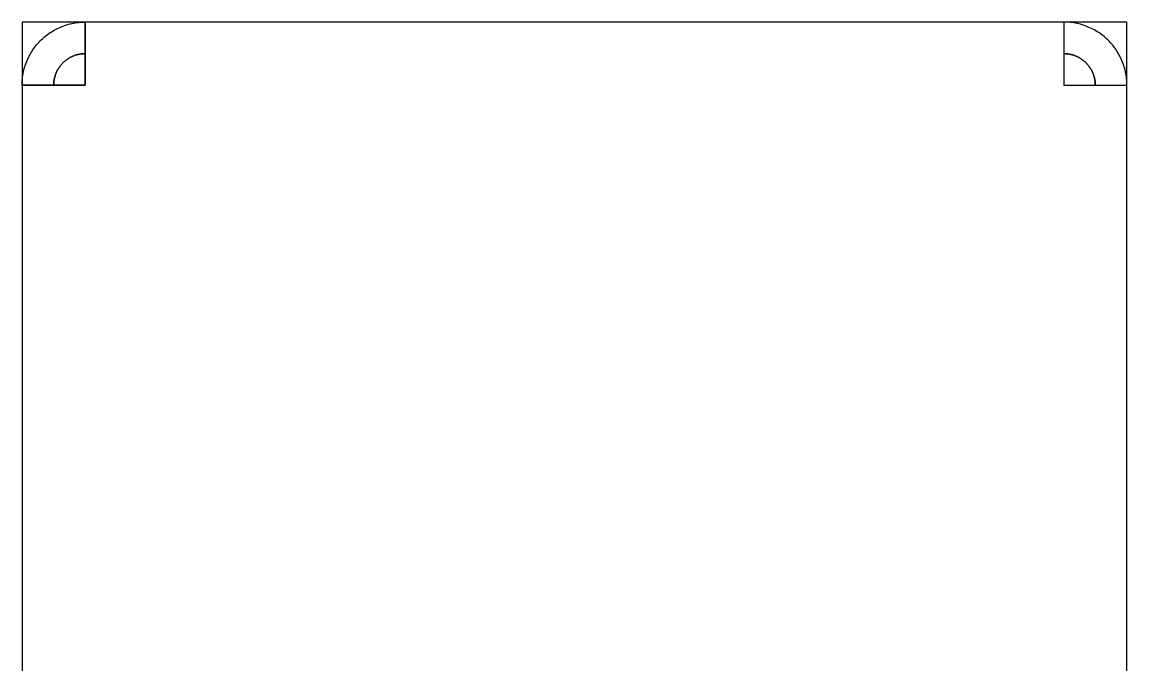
# Model space of a CAD drawing. Extents: x -1950 to 3550, y -200 to 28250.
# Drawn here: x -50 to 650, y 2672 to 3080 of the extents above; entities that cross this region are included whole.
import ezdxf

# ---------------------------------------------------------------- set-up
doc = ezdxf.new("R2010")
doc.units = 0
doc.layers.add('GAP', color=1, linetype='continuous')
doc.layers.add('PIN', color=3, linetype='continuous')

# ---------------------------------------------------------------- blocks, each defined once
blk = doc.blocks.new('MM2GGAP')
for points in [[(-50, 3080), (-50, 2380), (650, 2380), (650, 3080), (-50, 3080)], [(-50, 3080), (-50, 3040), (-10, 3040), (-10, 3080), (-50, 3080)], [(-50, 3040), (-49.99, 3041.06), (-49.94, 3042.13), (-49.87, 3043.19), (-49.77, 3044.25), (-49.65, 3045.31), (-49.49, 3046.36), (-49.31, 3047.41), (-49.1, 3048.46), (-48.86, 3049.49), (-48.59, 3050.52), (-48.3, 3051.55), (-47.98, 3052.56), (-47.63, 3053.57), (-47.25, 3054.57), (-46.85, 3055.55), (-46.43, 3056.53), (-45.97, 3057.49), (-45.49, 3058.44), (-44.99, 3059.38), (-44.46, 3060.31), (-43.91, 3061.22), (-43.33, 3062.11), (-42.73, 3062.99), (-42.11, 3063.85), (-41.46, 3064.7), (-40.79, 3065.53), (-40.1, 3066.34), (-39.39, 3067.13), (-38.66, 3067.91), (-37.91, 3068.66), (-37.13, 3069.39), (-36.34, 3070.1), (-35.53, 3070.79), (-34.7, 3071.46), (-33.85, 3072.11), (-32.99, 3072.73), (-32.11, 3073.33), (-31.22, 3073.91), (-30.31, 3074.46), (-29.38, 3074.99), (-28.44, 3075.49), (-27.49, 3075.97), (-26.53, 3076.43), (-25.55, 3076.85), (-24.57, 3077.25), (-23.57, 3077.63), (-22.56, 3077.98), (-21.55, 3078.3), (-20.52, 3078.59), (-19.49, 3078.86), (-18.46, 3079.1), (-17.41, 3079.31), (-16.36, 3079.49), (-15.31, 3079.65), (-14.25, 3079.77), (-13.19, 3079.87), (-12.13, 3079.94), (-11.06, 3079.99), (-10, 3080), (-10, 3060), (-10.53, 3059.99), (-11.06, 3059.97), (-11.6, 3059.94), (-12.13, 3059.89), (-12.65, 3059.82), (-13.18, 3059.75), (-13.71, 3059.65), (-14.23, 3059.55), (-14.75, 3059.43), (-15.26, 3059.3), (-15.77, 3059.15), (-16.28, 3058.99), (-16.78, 3058.81), (-17.28, 3058.63), (-17.78, 3058.43), (-18.26, 3058.21), (-18.75, 3057.99), (-19.22, 3057.75), (-19.69, 3057.5), (-20.15, 3057.23), (-20.61, 3056.95), (-21.06, 3056.67), (-21.5, 3056.37), (-21.93, 3056.05), (-22.35, 3055.73), (-22.76, 3055.4), (-23.17, 3055.05), (-23.57, 3054.7), (-23.95, 3054.33), (-24.33, 3053.95), (-24.7, 3053.57), (-25.05, 3053.17), (-25.4, 3052.76), (-25.73, 3052.35), (-26.05, 3051.93), (-26.37, 3051.5), (-26.67, 3051.06), (-26.95, 3050.61), (-27.23, 3050.15), (-27.5, 3049.69), (-27.75, 3049.22), (-27.99, 3048.75), (-28.21, 3048.26), (-28.43, 3047.78), (-28.63, 3047.28), (-28.81, 3046.78), (-28.99, 3046.28), (-29.15, 3045.77), (-29.3, 3045.26), (-29.43, 3044.75), (-29.55, 3044.23), (-29.65, 3043.71), (-29.75, 3043.18), (-29.82, 3042.65), (-29.89, 3042.13), (-29.94, 3041.6), (-29.97, 3041.06), (-29.99, 3040.53), (-30, 3040), (-50, 3040)], [(610, 3080), (610, 3040), (650, 3040), (650, 3080), (610, 3080)], [(650, 3040), (649.99, 3041.06), (649.94, 3042.13), (649.87, 3043.19), (649.77, 3044.25), (649.65, 3045.31), (649.49, 3046.36), (649.31, 3047.41), (649.1, 3048.46), (648.86, 3049.49), (648.59, 3050.52), (648.3, 3051.55), (647.98, 3052.56), (647.63, 3053.57), (647.25, 3054.57), (646.85, 3055.55), (646.43, 3056.53), (645.97, 3057.49), (645.49, 3058.44), (644.99, 3059.38), (644.46, 3060.31), (643.91, 3061.22), (643.33, 3062.11), (642.73, 3062.99), (642.11, 3063.85), (641.46, 3064.7), (640.79, 3065.53), (640.1, 3066.34), (639.39, 3067.13), (638.66, 3067.91), (637.91, 3068.66), (637.13, 3069.39), (636.34, 3070.1), (635.53, 3070.79), (634.7, 3071.46), (633.85, 3072.11), (632.99, 3072.73), (632.11, 3073.33), (631.22, 3073.91), (630.31, 3074.46), (629.38, 3074.99), (628.44, 3075.49), (627.49, 3075.97), (626.53, 3076.43), (625.55, 3076.85), (624.57, 3077.25), (623.57, 3077.63), (622.56, 3077.98), (621.55, 3078.3), (620.52, 3078.59), (619.49, 3078.86), (618.46, 3079.1), (617.41, 3079.31), (616.36, 3079.49), (615.31, 3079.65), (614.25, 3079.77), (613.19, 3079.87), (612.13, 3079.94), (611.06, 3079.99), (610, 3080), (610, 3060), (610.53, 3059.99), (611.06, 3059.97), (611.6, 3059.94), (612.13, 3059.89), (612.65, 3059.82), (613.18, 3059.75), (613.71, 3059.65), (614.23, 3059.55), (614.75, 3059.43), (615.26, 3059.3), (615.77, 3059.15), (616.28, 3058.99), (616.78, 3058.81), (617.28, 3058.63), (617.78, 3058.43), (618.26, 3058.21), (618.75, 3057.99), (619.22, 3057.75), (619.69, 3057.5), (620.15, 3057.23), (620.61, 3056.95), (621.06, 3056.67), (621.5, 3056.37), (621.93, 3056.05), (622.35, 3055.73), (622.76, 3055.4), (623.17, 3055.05), (623.57, 3054.7), (623.95, 3054.33), (624.33, 3053.95), (624.7, 3053.57), (625.05, 3053.17), (625.4, 3052.76), (625.73, 3052.35), (626.05, 3051.93), (626.37, 3051.5), (626.67, 3051.06), (626.95, 3050.61), (627.23, 3050.15), (627.5, 3049.69), (627.75, 3049.22), (627.99, 3048.75), (628.21, 3048.26), (628.43, 3047.78), (628.63, 3047.28), (628.81, 3046.78), (628.99, 3046.28), (629.15, 3045.77), (629.3, 3045.26), (629.43, 3044.75), (629.55, 3044.23), (629.65, 3043.71), (629.75, 3043.18), (629.82, 3042.65), (629.89, 3042.13), (629.94, 3041.6), (629.97, 3041.06), (629.99, 3040.53), (630, 3040), (650, 3040)], [(-30, 3040), (-29.99, 3040.53), (-29.97, 3041.06), (-29.94, 3041.6), (-29.89, 3042.13), (-29.82, 3042.65), (-29.75, 3043.18), (-29.65, 3043.71), (-29.55, 3044.23), (-29.43, 3044.75), (-29.3, 3045.26), (-29.15, 3045.77), (-28.99, 3046.28), (-28.81, 3046.78), (-28.63, 3047.28), (-28.43, 3047.78), (-28.21, 3048.26), (-27.99, 3048.75), (-27.75, 3049.22), (-27.5, 3049.69), (-27.23, 3050.15), (-26.95, 3050.61), (-26.67, 3051.06), (-26.37, 3051.5), (-26.05, 3051.93), (-25.73, 3052.35), (-25.4, 3052.76), (-25.05, 3053.17), (-24.7, 3053.57), (-24.33, 3053.95), (-23.95, 3054.33), (-23.57, 3054.7), (-23.17, 3055.05), (-22.76, 3055.4), (-22.35, 3055.73), (-21.93, 3056.05), (-21.5, 3056.37), (-21.06, 3056.67), (-20.61, 3056.95), (-20.15, 3057.23), (-19.69, 3057.5), (-19.22, 3057.75), (-18.75, 3057.99), (-18.26, 3058.21), (-17.78, 3058.43), (-17.28, 3058.63), (-16.78, 3058.81), (-16.28, 3058.99), (-15.77, 3059.15), (-15.26, 3059.3), (-14.75, 3059.43), (-14.23, 3059.55), (-13.71, 3059.65), (-13.18, 3059.75), (-12.65, 3059.82), (-12.13, 3059.89), (-11.6, 3059.94), (-11.06, 3059.97), (-10.53, 3059.99), (-10, 3060), (-10, 3040), (-10, 3040), (-10, 3040), (-10, 3040), (-10, 3040), (-10, 3040), (-10, 3040), (-10, 3040), (-10, 3040), (-10, 3040), (-10, 3040), (-10, 3040), (-10, 3040), (-10, 3040), (-10, 3040), (-10, 3040), (-10, 3040), (-10, 3040), (-10, 3040), (-10, 3040), (-10, 3040), (-10, 3040), (-10, 3040), (-10, 3040), (-10, 3040), (-10, 3040), (-10, 3040), (-10, 3040), (-10, 3040), (-10, 3040), (-10, 3040), (-10, 3040), (-10, 3040), (-10, 3040), (-10, 3040), (-10, 3040), (-10, 3040), (-10, 3040), (-10, 3040), (-10, 3040), (-10, 3040), (-10, 3040), (-10, 3040), (-10, 3040), (-10, 3040), (-10, 3040), (-10, 3040), (-10, 3040), (-10, 3040), (-10, 3040), (-10, 3040), (-10, 3040), (-10, 3040), (-10, 3040), (-10, 3040), (-10, 3040), (-10, 3040), (-10, 3040), (-10, 3040), (-10, 3040), (-30, 3040)], [(630, 3040), (629.99, 3040.53), (629.97, 3041.06), (629.94, 3041.6), (629.89, 3042.13), (629.82, 3042.65), (629.75, 3043.18), (629.65, 3043.71), (629.55, 3044.23), (629.43, 3044.75), (629.3, 3045.26), (629.15, 3045.77), (628.99, 3046.28), (628.81, 3046.78), (628.63, 3047.28), (628.43, 3047.78), (628.21, 3048.26), (627.99, 3048.75), (627.75, 3049.22), (627.5, 3049.69), (627.23, 3050.15), (626.95, 3050.61), (626.67, 3051.06), (626.37, 3051.5), (626.05, 3051.93), (625.73, 3052.35), (625.4, 3052.76), (625.05, 3053.17), (624.7, 3053.57), (624.33, 3053.95), (623.95, 3054.33), (623.57, 3054.7), (623.17, 3055.05), (622.76, 3055.4), (622.35, 3055.73), (621.93, 3056.05), (621.5, 3056.37), (621.06, 3056.67), (620.61, 3056.95), (620.15, 3057.23), (619.69, 3057.5), (619.22, 3057.75), (618.75, 3057.99), (618.26, 3058.21), (617.78, 3058.43), (617.28, 3058.63), (616.78, 3058.81), (616.28, 3058.99), (615.77, 3059.15), (615.26, 3059.3), (614.75, 3059.43), (614.23, 3059.55), (613.71, 3059.65), (613.18, 3059.75), (612.65, 3059.82), (612.13, 3059.89), (611.6, 3059.94), (611.06, 3059.97), (610.53, 3059.99), (610, 3060), (610, 3040), (610, 3040), (610, 3040), (610, 3040), (610, 3040), (610, 3040), (610, 3040), (610, 3040), (610, 3040), (610, 3040), (610, 3040), (610, 3040), (610, 3040), (610, 3040), (610, 3040), (610, 3040), (610, 3040), (610, 3040), (610, 3040), (610, 3040), (610, 3040), (610, 3040), (610, 3040), (610, 3040), (610, 3040), (610, 3040), (610, 3040), (610, 3040), (610, 3040), (610, 3040), (610, 3040), (610, 3040), (610, 3040), (610, 3040), (610, 3040), (610, 3040), (610, 3040), (610, 3040), (610, 3040), (610, 3040), (610, 3040), (610, 3040), (610, 3040), (610, 3040), (610, 3040), (610, 3040), (610, 3040), (610, 3040), (610, 3040), (610, 3040), (610, 3040), (610, 3040), (610, 3040), (610, 3040), (610, 3040), (610, 3040), (610, 3040), (610, 3040), (610, 3040), (610, 3040), (630, 3040)]]:
    blk.add_lwpolyline(points)
blk = doc.blocks.new('MM2GPIN')
for points in [[(-30, 3040), (-29.99, 3040.53), (-29.97, 3041.06), (-29.94, 3041.6), (-29.89, 3042.13), (-29.82, 3042.65), (-29.75, 3043.18), (-29.65, 3043.71), (-29.55, 3044.23), (-29.43, 3044.75), (-29.3, 3045.26), (-29.15, 3045.77), (-28.99, 3046.28), (-28.81, 3046.78), (-28.63, 3047.28), (-28.43, 3047.78), (-28.21, 3048.26), (-27.99, 3048.75), (-27.75, 3049.22), (-27.5, 3049.69), (-27.23, 3050.15), (-26.95, 3050.61), (-26.67, 3051.06), (-26.37, 3051.5), (-26.05, 3051.93), (-25.73, 3052.35), (-25.4, 3052.76), (-25.05, 3053.17), (-24.7, 3053.57), (-24.33, 3053.95), (-23.95, 3054.33), (-23.57, 3054.7), (-23.17, 3055.05), (-22.76, 3055.4), (-22.35, 3055.73), (-21.93, 3056.05), (-21.5, 3056.37), (-21.06, 3056.67), (-20.61, 3056.95), (-20.15, 3057.23), (-19.69, 3057.5), (-19.22, 3057.75), (-18.75, 3057.99), (-18.26, 3058.21), (-17.78, 3058.43), (-17.28, 3058.63), (-16.78, 3058.81), (-16.28, 3058.99), (-15.77, 3059.15), (-15.26, 3059.3), (-14.75, 3059.43), (-14.23, 3059.55), (-13.71, 3059.65), (-13.18, 3059.75), (-12.65, 3059.82), (-12.13, 3059.89), (-11.6, 3059.94), (-11.06, 3059.97), (-10.53, 3059.99), (-10, 3060), (-10, 3060), (-10.53, 3059.99), (-11.06, 3059.97), (-11.6, 3059.94), (-12.13, 3059.89), (-12.65, 3059.82), (-13.18, 3059.75), (-13.71, 3059.65), (-14.23, 3059.55), (-14.75, 3059.43), (-15.26, 3059.3), (-15.77, 3059.15), (-16.28, 3058.99), (-16.78, 3058.81), (-17.28, 3058.63), (-17.78, 3058.43), (-18.26, 3058.21), (-18.75, 3057.99), (-19.22, 3057.75), (-19.69, 3057.5), (-20.15, 3057.23), (-20.61, 3056.95), (-21.06, 3056.67), (-21.5, 3056.37), (-21.93, 3056.05), (-22.35, 3055.73), (-22.76, 3055.4), (-23.17, 3055.05), (-23.57, 3054.7), (-23.95, 3054.33), (-24.33, 3053.95), (-24.7, 3053.57), (-25.05, 3053.17), (-25.4, 3052.76), (-25.73, 3052.35), (-26.05, 3051.93), (-26.37, 3051.5), (-26.67, 3051.06), (-26.95, 3050.61), (-27.23, 3050.15), (-27.5, 3049.69), (-27.75, 3049.22), (-27.99, 3048.75), (-28.21, 3048.26), (-28.43, 3047.78), (-28.63, 3047.28), (-28.81, 3046.78), (-28.99, 3046.28), (-29.15, 3045.77), (-29.3, 3045.26), (-29.43, 3044.75), (-29.55, 3044.23), (-29.65, 3043.71), (-29.75, 3043.18), (-29.82, 3042.65), (-29.89, 3042.13), (-29.94, 3041.6), (-29.97, 3041.06), (-29.99, 3040.53), (-30, 3040), (-30, 3040)], [(-30, 3040), (-29.99, 3040.53), (-29.97, 3041.06), (-29.94, 3041.6), (-29.89, 3042.13), (-29.82, 3042.65), (-29.75, 3043.18), (-29.65, 3043.71), (-29.55, 3044.23), (-29.43, 3044.75), (-29.3, 3045.26), (-29.15, 3045.77), (-28.99, 3046.28), (-28.81, 3046.78), (-28.63, 3047.28), (-28.43, 3047.78), (-28.21, 3048.26), (-27.99, 3048.75), (-27.75, 3049.22), (-27.5, 3049.69), (-27.23, 3050.15), (-26.95, 3050.61), (-26.67, 3051.06), (-26.37, 3051.5), (-26.05, 3051.93), (-25.73, 3052.35), (-25.4, 3052.76), (-25.05, 3053.17), (-24.7, 3053.57), (-24.33, 3053.95), (-23.95, 3054.33), (-23.57, 3054.7), (-23.17, 3055.05), (-22.76, 3055.4), (-22.35, 3055.73), (-21.93, 3056.05), (-21.5, 3056.37), (-21.06, 3056.67), (-20.61, 3056.95), (-20.15, 3057.23), (-19.69, 3057.5), (-19.22, 3057.75), (-18.75, 3057.99), (-18.26, 3058.21), (-17.78, 3058.43), (-17.28, 3058.63), (-16.78, 3058.81), (-16.28, 3058.99), (-15.77, 3059.15), (-15.26, 3059.3), (-14.75, 3059.43), (-14.23, 3059.55), (-13.71, 3059.65), (-13.18, 3059.75), (-12.65, 3059.82), (-12.13, 3059.89), (-11.6, 3059.94), (-11.06, 3059.97), (-10.53, 3059.99), (-10, 3060), (-10, 3060), (-10.53, 3059.99), (-11.06, 3059.97), (-11.6, 3059.94), (-12.13, 3059.89), (-12.65, 3059.82), (-13.18, 3059.75), (-13.71, 3059.65), (-14.23, 3059.55), (-14.75, 3059.43), (-15.26, 3059.3), (-15.77, 3059.15), (-16.28, 3058.99), (-16.78, 3058.81), (-17.28, 3058.63), (-17.78, 3058.43), (-18.26, 3058.21), (-18.75, 3057.99), (-19.22, 3057.75), (-19.69, 3057.5), (-20.15, 3057.23), (-20.61, 3056.95), (-21.06, 3056.67), (-21.5, 3056.37), (-21.93, 3056.05), (-22.35, 3055.73), (-22.76, 3055.4), (-23.17, 3055.05), (-23.57, 3054.7), (-23.95, 3054.33), (-24.33, 3053.95), (-24.7, 3053.57), (-25.05, 3053.17), (-25.4, 3052.76), (-25.73, 3052.35), (-26.05, 3051.93), (-26.37, 3051.5), (-26.67, 3051.06), (-26.95, 3050.61), (-27.23, 3050.15), (-27.5, 3049.69), (-27.75, 3049.22), (-27.99, 3048.75), (-28.21, 3048.26), (-28.43, 3047.78), (-28.63, 3047.28), (-28.81, 3046.78), (-28.99, 3046.28), (-29.15, 3045.77), (-29.3, 3045.26), (-29.43, 3044.75), (-29.55, 3044.23), (-29.65, 3043.71), (-29.75, 3043.18), (-29.82, 3042.65), (-29.89, 3042.13), (-29.94, 3041.6), (-29.97, 3041.06), (-29.99, 3040.53), (-30, 3040), (-30, 3040)], [(630, 3040), (629.99, 3040.53), (629.97, 3041.06), (629.94, 3041.6), (629.89, 3042.13), (629.82, 3042.65), (629.75, 3043.18), (629.65, 3043.71), (629.55, 3044.23), (629.43, 3044.75), (629.3, 3045.26), (629.15, 3045.77), (628.99, 3046.28), (628.81, 3046.78), (628.63, 3047.28), (628.43, 3047.78), (628.21, 3048.26), (627.99, 3048.75), (627.75, 3049.22), (627.5, 3049.69), (627.23, 3050.15), (626.95, 3050.61), (626.67, 3051.06), (626.37, 3051.5), (626.05, 3051.93), (625.73, 3052.35), (625.4, 3052.76), (625.05, 3053.17), (624.7, 3053.57), (624.33, 3053.95), (623.95, 3054.33), (623.57, 3054.7), (623.17, 3055.05), (622.76, 3055.4), (622.35, 3055.73), (621.93, 3056.05), (621.5, 3056.37), (621.06, 3056.67), (620.61, 3056.95), (620.15, 3057.23), (619.69, 3057.5), (619.22, 3057.75), (618.75, 3057.99), (618.26, 3058.21), (617.78, 3058.43), (617.28, 3058.63), (616.78, 3058.81), (616.28, 3058.99), (615.77, 3059.15), (615.26, 3059.3), (614.75, 3059.43), (614.23, 3059.55), (613.71, 3059.65), (613.18, 3059.75), (612.65, 3059.82), (612.13, 3059.89), (611.6, 3059.94), (611.06, 3059.97), (610.53, 3059.99), (610, 3060), (610, 3060), (610.53, 3059.99), (611.06, 3059.97), (611.6, 3059.94), (612.13, 3059.89), (612.65, 3059.82), (613.18, 3059.75), (613.71, 3059.65), (614.23, 3059.55), (614.75, 3059.43), (615.26, 3059.3), (615.77, 3059.15), (616.28, 3058.99), (616.78, 3058.81), (617.28, 3058.63), (617.78, 3058.43), (618.26, 3058.21), (618.75, 3057.99), (619.22, 3057.75), (619.69, 3057.5), (620.15, 3057.23), (620.61, 3056.95), (621.06, 3056.67), (621.5, 3056.37), (621.93, 3056.05), (622.35, 3055.73), (622.76, 3055.4), (623.17, 3055.05), (623.57, 3054.7), (623.95, 3054.33), (624.33, 3053.95), (624.7, 3053.57), (625.05, 3053.17), (625.4, 3052.76), (625.73, 3052.35), (626.05, 3051.93), (626.37, 3051.5), (626.67, 3051.06), (626.95, 3050.61), (627.23, 3050.15), (627.5, 3049.69), (627.75, 3049.22), (627.99, 3048.75), (628.21, 3048.26), (628.43, 3047.78), (628.63, 3047.28), (628.81, 3046.78), (628.99, 3046.28), (629.15, 3045.77), (629.3, 3045.26), (629.43, 3044.75), (629.55, 3044.23), (629.65, 3043.71), (629.75, 3043.18), (629.82, 3042.65), (629.89, 3042.13), (629.94, 3041.6), (629.97, 3041.06), (629.99, 3040.53), (630, 3040), (630, 3040)], [(630, 3040), (629.99, 3040.53), (629.97, 3041.06), (629.94, 3041.6), (629.89, 3042.13), (629.82, 3042.65), (629.75, 3043.18), (629.65, 3043.71), (629.55, 3044.23), (629.43, 3044.75), (629.3, 3045.26), (629.15, 3045.77), (628.99, 3046.28), (628.81, 3046.78), (628.63, 3047.28), (628.43, 3047.78), (628.21, 3048.26), (627.99, 3048.75), (627.75, 3049.22), (627.5, 3049.69), (627.23, 3050.15), (626.95, 3050.61), (626.67, 3051.06), (626.37, 3051.5), (626.05, 3051.93), (625.73, 3052.35), (625.4, 3052.76), (625.05, 3053.17), (624.7, 3053.57), (624.33, 3053.95), (623.95, 3054.33), (623.57, 3054.7), (623.17, 3055.05), (622.76, 3055.4), (622.35, 3055.73), (621.93, 3056.05), (621.5, 3056.37), (621.06, 3056.67), (620.61, 3056.95), (620.15, 3057.23), (619.69, 3057.5), (619.22, 3057.75), (618.75, 3057.99), (618.26, 3058.21), (617.78, 3058.43), (617.28, 3058.63), (616.78, 3058.81), (616.28, 3058.99), (615.77, 3059.15), (615.26, 3059.3), (614.75, 3059.43), (614.23, 3059.55), (613.71, 3059.65), (613.18, 3059.75), (612.65, 3059.82), (612.13, 3059.89), (611.6, 3059.94), (611.06, 3059.97), (610.53, 3059.99), (610, 3060), (610, 3060), (610.53, 3059.99), (611.06, 3059.97), (611.6, 3059.94), (612.13, 3059.89), (612.65, 3059.82), (613.18, 3059.75), (613.71, 3059.65), (614.23, 3059.55), (614.75, 3059.43), (615.26, 3059.3), (615.77, 3059.15), (616.28, 3058.99), (616.78, 3058.81), (617.28, 3058.63), (617.78, 3058.43), (618.26, 3058.21), (618.75, 3057.99), (619.22, 3057.75), (619.69, 3057.5), (620.15, 3057.23), (620.61, 3056.95), (621.06, 3056.67), (621.5, 3056.37), (621.93, 3056.05), (622.35, 3055.73), (622.76, 3055.4), (623.17, 3055.05), (623.57, 3054.7), (623.95, 3054.33), (624.33, 3053.95), (624.7, 3053.57), (625.05, 3053.17), (625.4, 3052.76), (625.73, 3052.35), (626.05, 3051.93), (626.37, 3051.5), (626.67, 3051.06), (626.95, 3050.61), (627.23, 3050.15), (627.5, 3049.69), (627.75, 3049.22), (627.99, 3048.75), (628.21, 3048.26), (628.43, 3047.78), (628.63, 3047.28), (628.81, 3046.78), (628.99, 3046.28), (629.15, 3045.77), (629.3, 3045.26), (629.43, 3044.75), (629.55, 3044.23), (629.65, 3043.71), (629.75, 3043.18), (629.82, 3042.65), (629.89, 3042.13), (629.94, 3041.6), (629.97, 3041.06), (629.99, 3040.53), (630, 3040), (630, 3040)]]:
    blk.add_lwpolyline(points)

msp = doc.modelspace()

# ---------------------------------------------------------------- block references
at = {"layer": 'GAP'}
msp.add_blockref('MM2GGAP', (0, 0), dxfattribs=at)
at = {"layer": 'PIN'}
msp.add_blockref('MM2GPIN', (0, 0), dxfattribs=at)

doc.saveas('drawing.dxf')
